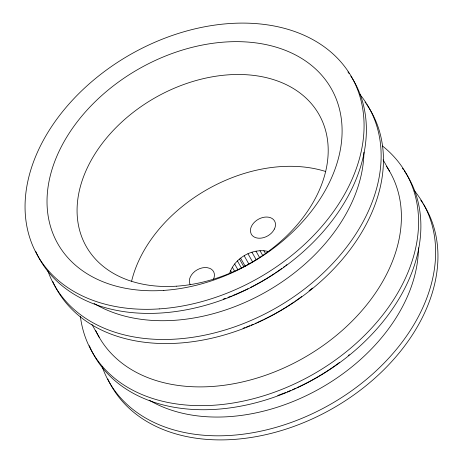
<?xml version="1.0" encoding="UTF-8"?>
<svg xmlns="http://www.w3.org/2000/svg" width="463" height="463" viewBox="0 0 463 463"><rect width="100%" height="100%" fill="white"/><g stroke="black" fill="none" stroke-linecap="round" stroke-linejoin="round"><path stroke-width="0.69" d="M229.648 273.268C234.7 257.793 253.018 247.491 268.829 251.617M383.098 159.845L389.481 171.136M263.858 250.645L265.635 253.788M259.986 250.639L262.828 255.663M255.981 251.16L259.535 257.44M251.947 252.208L256.207 259.743M247.971 253.747L252.59 261.908M244.163 255.744L248.781 263.904M240.61 258.146L245.228 266.312M239.51 259.089L243.769 266.624M237.397 260.901L241.663 268.436M234.614 263.933L237.808 269.588M232.322 267.174L234.805 271.573M230.574 270.542L231.639 272.423M91.963 324.47L99.412 337.637M359.774 94.255A180.611 128.824 -29.5 0 1 275.196 308.416A180.611 128.824 -29.5 0 1 47.868 270.982M350.838 76.071A180.611 128.824 -29.5 0 1 258.586 283.373A180.611 128.824 -29.5 0 1 35.628 251.189M347.939 71.915A180.611 128.824 -29.5 0 1 349.212 73.681M363.953 152.171A167.236 119.28 -29.5 0 1 266.196 291.765A167.236 119.28 -29.5 0 1 95.974 304.579M95.355 304.22A167.236 119.28 -29.5 0 1 94.122 303.496M418.471 247.798A167.236 119.28 -29.5 0 1 320.298 388.341A167.236 119.28 -29.5 0 1 149.248 400.2M386.414 166.252A167.236 119.28 -29.5 0 1 303.138 358.229A167.236 119.28 -29.5 0 1 95.748 330.611M312.409 288.044A167.236 119.28 -29.5 0 1 309.087 290.787M301.668 296.551A167.236 119.28 -29.5 0 1 295.469 301.008M294.335 301.795A167.236 119.28 -29.5 0 1 267.608 317.612M266.989 317.919A167.236 119.28 -29.5 0 1 264.518 319.146M263.273 319.742A167.236 119.28 -29.5 0 1 257.648 322.352M256.386 322.908A167.236 119.28 -29.5 0 1 255.13 323.463M253.128 324.314A167.236 119.28 -29.5 0 1 251.12 325.153M249.777 325.697A167.236 119.28 -29.5 0 1 246.414 327.023M245.066 327.538A167.236 119.28 -29.5 0 1 243.04 328.29M349.299 354.681A167.236 119.28 -29.5 0 1 348.199 355.601M339.692 362.298A167.236 119.28 -29.5 0 1 296.968 387.676M295.712 388.249A167.236 119.28 -29.5 0 1 292.57 389.638M290.567 390.494A167.236 119.28 -29.5 0 1 287.222 391.877M285.879 392.41A167.236 119.28 -29.5 0 1 280.48 394.47M279.802 394.719A167.236 119.28 -29.5 0 1 277.771 395.443M131.608 281.174A133.79 95.424 -29.5 0 1 325.755 171.53M382.507 146.007A180.611 128.824 -29.5 0 1 312.224 374.827A180.611 128.824 -29.5 0 1 80.383 316.443M366.69 104.435A180.611 128.824 -29.5 0 1 276.978 312.791A180.611 128.824 -29.5 0 1 52.695 281.354M365.006 102.08A180.611 128.824 -29.5 0 1 365.857 103.255M404.13 170.615A180.611 128.824 -29.5 0 1 313.179 379.666A180.611 128.824 -29.5 0 1 89.336 345.664M402.445 168.26A180.611 128.824 -29.5 0 1 403.296 169.429M414.281 190.6A180.611 128.824 -29.5 0 1 329.291 404.986A180.611 128.824 -29.5 0 1 102.149 366.679M213.35 279.525A13.381 9.544 -29.5 0 0 209.791 268.337L206.996 267.62A13.381 9.544 -29.5 0 0 193.245 272.817A13.381 9.544 -29.5 0 0 190.16 284.571M423.587 204.403A180.611 128.824 -29.5 0 1 329.714 410.125A180.611 128.824 -29.5 0 1 107.798 379.012M420.78 200.184A180.611 128.824 -29.5 0 1 422.806 203.182M286.915 264.645A167.236 119.28 -29.5 0 1 285.764 265.519M284.606 266.387A167.236 119.28 -29.5 0 1 283.437 267.249M281.776 268.465A167.236 119.28 -29.5 0 1 275.56 272.794M274.414 273.558A167.236 119.28 -29.5 0 1 261.491 281.545M260.889 281.886A167.236 119.28 -29.5 0 1 250.541 287.448M248.07 288.675A167.236 119.28 -29.5 0 1 232.715 295.533M231.367 296.071A167.236 119.28 -29.5 0 1 227.999 297.373M225.296 298.375A167.236 119.28 -29.5 0 1 223.264 299.104M274.426 229.029L272.713 231.703A13.381 9.544 -29.5 0 1 251.235 234.075L250.471 231.674A13.381 9.544 -29.5 0 1 264.929 217.118A13.381 9.544 -29.5 0 1 274.426 229.029M176.484 286.186A133.79 95.424 -29.5 0 0 322.074 120.565A133.79 95.424 -29.5 0 0 109.361 134.721A133.79 95.424 -29.5 0 0 176.484 286.186M159.243 308.896A180.611 128.824 -29.5 0 0 355.798 85.308A180.611 128.824 -29.5 0 0 68.634 104.424A180.611 128.824 -29.5 0 0 159.243 308.896M163.821 290.399A157.2 112.121 -29.5 0 0 334.899 95.795A157.2 112.121 -29.5 0 0 84.955 112.434A157.2 112.121 -29.5 0 0 163.821 290.399"/></g></svg>
